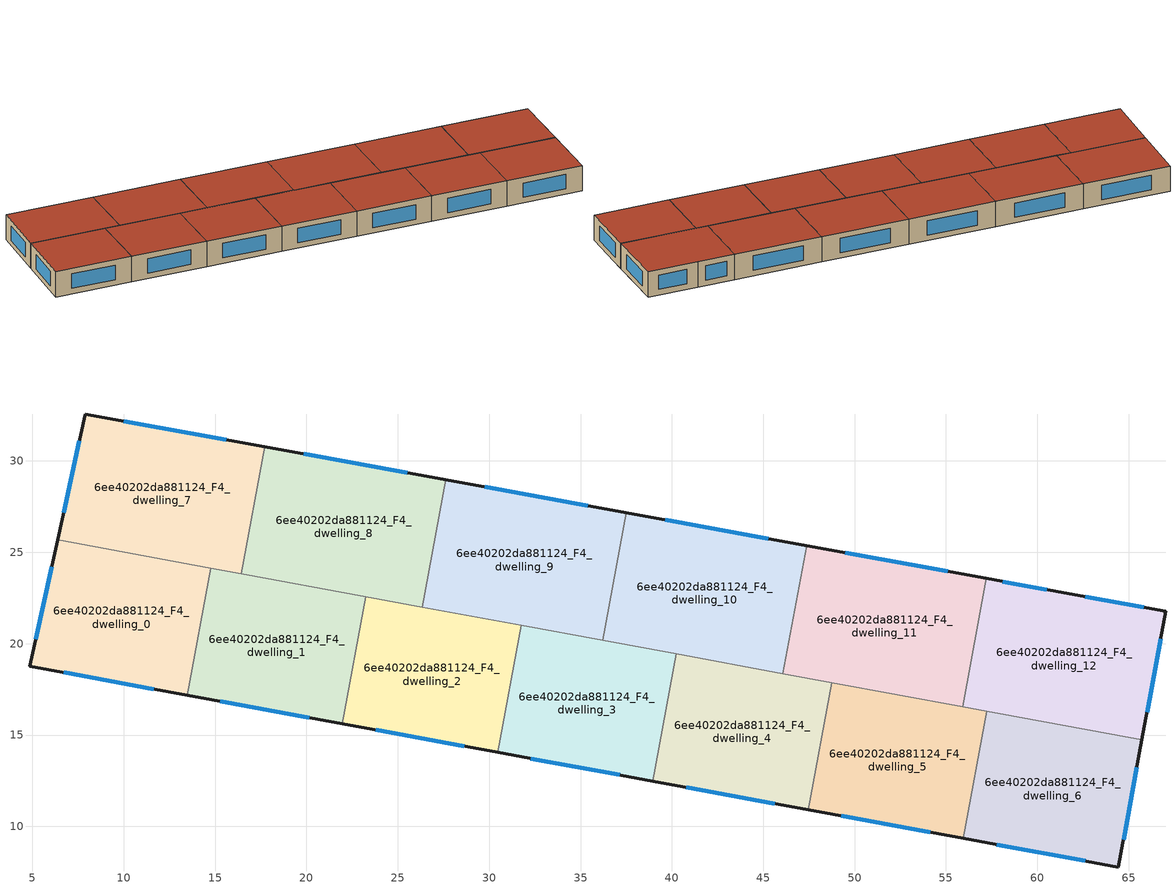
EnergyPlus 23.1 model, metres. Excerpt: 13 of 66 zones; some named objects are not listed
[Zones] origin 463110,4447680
6ee40202da881124_F4_dwelling_0
 floor to 6ee40202da881124_F3_dwelling_0 (EU_floor_Construction): 14.76,24.14 13.47,17.18 4.86,18.77 6.38,25.68 z12
 wall outside (EU_wall_Construction): 6.38,25.68 4.86,18.77 13.47,17.18 z12:15
 wall to 6ee40202da881124_F4_dwelling_1 (EU_wall_Construction): 13.47,17.18 14.76,24.14 z12:15
 wall to 6ee40202da881124_F4_dwelling_7 (EU_wall_Construction): 14.76,24.14 6.38,25.68 z12:15
 window (EU_Window_Construction): 6.71,18.43 11.63,17.52 / 6.06,24.2 5.19,20.25 z12.64:14.36
 roof outside (EU_roof_Construction): 13.47,17.18 14.76,24.14 6.38,25.68 4.86,18.77 z15
6ee40202da881124_F4_dwelling_1
 floor to 6ee40202da881124_F3_dwelling_1 (EU_floor_Construction): 23.25,22.57 21.97,15.61 13.47,17.18 14.76,24.14 z12
 wall outside (EU_wall_Construction): 13.47,17.18 21.97,15.61 z12:15
 wall to 6ee40202da881124_F4_dwelling_2 (EU_wall_Construction): 21.97,15.61 23.25,22.57 z12:15
 wall to 6ee40202da881124_F4_dwelling_8 (EU_wall_Construction): 23.25,22.57 16.44,23.83 z12:15
 wall to 6ee40202da881124_F4_dwelling_7 (EU_wall_Construction): 16.43,23.83 14.76,24.14 z12:15
 window (EU_Window_Construction): 15.29,16.84 20.15,15.95 z12.64:14.36
 roof outside (EU_roof_Construction): 21.97,15.61 23.25,22.57 14.76,24.14 13.47,17.18 z15
6ee40202da881124_F4_dwelling_10
 floor to 6ee40202da881124_F3_dwelling_10 (EU_floor_Construction): 47.37,25.36 46.08,18.36 36.22,20.18 37.51,27.16 z12
 wall outside (EU_wall_Construction): 47.37,25.36 37.51,27.16 z12:15
 wall to 6ee40202da881124_F4_dwelling_9 (EU_wall_Construction): 37.51,27.16 36.22,20.18 z12:15
 wall to 6ee40202da881124_F4_dwelling_11 (EU_wall_Construction): 46.08,18.36 47.37,25.36 z12:15
 wall to 6ee40202da881124_F4_dwelling_4 (EU_wall_Construction): 40.24,19.44 46.08,18.36 z12:15
 wall to 6ee40202da881124_F4_dwelling_3 (EU_wall_Construction): 36.22,20.18 40.24,19.44 z12:15
 window (EU_Window_Construction): 45.26,25.75 39.63,26.78 z12.64:14.36
 roof outside (EU_roof_Construction): 46.08,18.36 47.37,25.36 37.51,27.16 36.22,20.18 z15
6ee40202da881124_F4_dwelling_11
 floor to 6ee40202da881124_F3_dwelling_11 (EU_floor_Construction): 57.21,23.57 55.91,16.54 46.08,18.36 47.37,25.36 z12
 wall outside (EU_wall_Construction): 57.21,23.57 47.37,25.36 z12:15
 wall to 6ee40202da881124_F4_dwelling_12 (EU_wall_Construction): 55.91,16.54 57.21,23.57 z12:15
 wall to 6ee40202da881124_F4_dwelling_5 (EU_wall_Construction): 48.74,17.87 55.91,16.54 z12:15
 wall to 6ee40202da881124_F4_dwelling_4 (EU_wall_Construction): 46.08,18.36 48.74,17.87 z12:15
 window (EU_Window_Construction): 55.1,23.95 49.48,24.98 z12.64:14.36
 roof outside (EU_roof_Construction): 55.91,16.54 57.21,23.57 47.37,25.36 46.08,18.36 z15
6ee40202da881124_F4_dwelling_12
 floor to 6ee40202da881124_F3_dwelling_12 (EU_floor_Construction): 67.03,21.77 65.73,14.74 55.91,16.54 57.21,23.57 61.44,22.79 z12
 wall outside (EU_wall_Construction): 65.73,14.74 67.03,21.77 61.44,22.79 57.21,23.57 z12:15
 wall to 6ee40202da881124_F4_dwelling_6 (EU_wall_Construction): 57.23,16.3 65.73,14.74 z12:15
 wall to 6ee40202da881124_F4_dwelling_5 (EU_wall_Construction): 55.91,16.54 57.23,16.3 z12:15
 window (EU_Window_Construction): 60.53,22.95 58.11,23.4 / 65.83,21.99 62.63,22.57 / 66.01,16.24 66.75,20.26 z12.64:14.36
 roof outside (EU_roof_Construction): 65.73,14.74 67.03,21.77 61.44,22.79 57.21,23.57 55.91,16.54 z15
6ee40202da881124_F4_dwelling_2
 floor to 6ee40202da881124_F3_dwelling_2 (EU_floor_Construction): 31.75,21 30.47,14.04 21.97,15.61 23.25,22.57 z12
 wall outside (EU_wall_Construction): 21.97,15.61 30.47,14.04 z12:15
 wall to 6ee40202da881124_F4_dwelling_3 (EU_wall_Construction): 30.47,14.04 31.75,21 z12:15
 wall to 6ee40202da881124_F4_dwelling_9 (EU_wall_Construction): 31.75,21 26.34,22 z12:15
 wall to 6ee40202da881124_F4_dwelling_8 (EU_wall_Construction): 26.34,22 23.25,22.57 z12:15
 window (EU_Window_Construction): 23.79,15.28 28.65,14.38 z12.64:14.36
 roof outside (EU_roof_Construction): 30.47,14.04 31.75,21 23.25,22.57 21.97,15.61 z15
6ee40202da881124_F4_dwelling_3
 floor to 6ee40202da881124_F3_dwelling_3 (EU_floor_Construction): 40.24,19.43 38.96,12.48 30.47,14.04 31.75,21 z12
 wall outside (EU_wall_Construction): 30.47,14.04 38.96,12.48 z12:15
 wall to 6ee40202da881124_F4_dwelling_4 (EU_wall_Construction): 38.96,12.48 40.24,19.43 z12:15
 wall to 6ee40202da881124_F4_dwelling_9 (EU_wall_Construction): 36.22,20.18 31.75,21 z12:15
 window (EU_Window_Construction): 32.28,13.71 37.14,12.81 z12.64:14.36
 roof outside (EU_roof_Construction): 38.96,12.48 40.24,19.43 31.75,21 30.47,14.04 z15
6ee40202da881124_F4_dwelling_4
 floor to 6ee40202da881124_F3_dwelling_4 (EU_floor_Construction): 48.74,17.87 47.46,10.91 38.96,12.48 40.24,19.43 z12
 wall outside (EU_wall_Construction): 38.96,12.48 47.46,10.91 z12:15
 wall to 6ee40202da881124_F4_dwelling_5 (EU_wall_Construction): 47.46,10.91 48.74,17.87 z12:15
 window (EU_Window_Construction): 40.78,12.14 45.64,11.25 z12.64:14.36
 roof outside (EU_roof_Construction): 47.46,10.91 48.74,17.87 40.24,19.43 38.96,12.48 z15
6ee40202da881124_F4_dwelling_5
 floor to 6ee40202da881124_F3_dwelling_5 (EU_floor_Construction): 57.23,16.3 55.95,9.34 47.46,10.91 48.74,17.87 z12
 wall outside (EU_wall_Construction): 47.46,10.91 55.95,9.34 z12:15
 wall to 6ee40202da881124_F4_dwelling_6 (EU_wall_Construction): 55.95,9.34 57.23,16.3 z12:15
 window (EU_Window_Construction): 49.27,10.57 54.13,9.68 z12.64:14.36
 roof outside (EU_roof_Construction): 55.95,9.34 57.23,16.3 48.74,17.87 47.46,10.91 z15
6ee40202da881124_F4_dwelling_6
 floor to 6ee40202da881124_F3_dwelling_6 (EU_floor_Construction): 65.73,14.74 64.45,7.78 55.95,9.34 57.23,16.3 z12
 wall outside (EU_wall_Construction): 55.95,9.34 64.45,7.78 65.73,14.74 z12:15
 window (EU_Window_Construction): 64.72,9.27 65.45,13.24 / 57.77,9.01 62.63,8.11 z12.64:14.36
 roof outside (EU_roof_Construction): 64.45,7.78 65.73,14.74 57.23,16.3 55.95,9.34 z15
6ee40202da881124_F4_dwelling_7
 floor to 6ee40202da881124_F3_dwelling_7 (EU_floor_Construction): 17.72,30.78 16.43,23.83 6.38,25.68 7.9,32.57 z12
 wall outside (EU_wall_Construction): 17.72,30.78 7.9,32.57 6.38,25.68 z12:15
 wall to 6ee40202da881124_F4_dwelling_8 (EU_wall_Construction): 16.43,23.83 17.72,30.78 z12:15
 window (EU_Window_Construction): 7.57,31.1 6.71,27.16 / 15.61,31.16 10,32.19 z12.64:14.36
 roof outside (EU_roof_Construction): 16.43,23.83 17.72,30.78 7.9,32.57 6.38,25.68 z15
6ee40202da881124_F4_dwelling_8
 floor to 6ee40202da881124_F3_dwelling_8 (EU_floor_Construction): 27.63,28.97 26.34,22 16.43,23.83 17.72,30.78 z12
 wall outside (EU_wall_Construction): 27.63,28.97 17.72,30.78 z12:15
 wall to 6ee40202da881124_F4_dwelling_9 (EU_wall_Construction): 26.34,22 27.63,28.97 z12:15
 window (EU_Window_Construction): 25.51,29.36 19.84,30.39 z12.64:14.36
 roof outside (EU_roof_Construction): 26.34,22 27.63,28.97 17.72,30.78 16.43,23.83 z15
6ee40202da881124_F4_dwelling_9
 floor to 6ee40202da881124_F3_dwelling_9 (EU_floor_Construction): 37.51,27.16 36.22,20.18 26.34,22 27.63,28.97 z12
 wall outside (EU_wall_Construction): 37.51,27.16 27.63,28.97 z12:15
 window (EU_Window_Construction): 35.4,27.55 29.75,28.58 z12.64:14.36
 roof outside (EU_roof_Construction): 36.22,20.18 37.51,27.16 27.63,28.97 26.34,22 z15
[Building]
EU S2 Campaign: North Axis=0; Terrain=City; Solar Distribution=FullExterior
[Site:Location]
Yerevan-Zvartnots.Intl.AP: Latitude=40.15; Longitude=44.383; Time Zone=4; Elevation=854
[SizingPeriod:WeatherFileDays]
AnnualSizingPeriod: Begin Month=1; Begin Day of Month=1; End Month=12; End Day of Month=31; Day of Week for Start Day=Monday; Use Weather File Daylight Saving Period=No; Use Weather File Rain and Snow Indicators=No
[MATERIAL]
EU_InternalMass_Material: Roughness=MediumRough; Thickness=0.1; Conductivity=1; Density=1800; Specific Heat=900; Thermal Absorptance=0.9; Solar Absorptance=0.7; Visible Absorptance=0.7
[MATERIAL:NOMASS] Roughness=MediumRough; Thermal Absorptance=0.9; Solar Absorptance=0.7; Visible Absorptance=0.7
Name | Thermal Resistance
EU_wall_NoMass | 1.05043
EU_roof_NoMass | 1.45357
EU_floor_NoMass | 0.478065
[WINDOWMATERIAL:SIMPLEGLAZINGSYSTEM]
EU_Window_SimpleGlazing: UFactor=2.5566; Solar Heat Gain Coefficient=0.75; Visible Transmittance=0.75
[CONSTRUCTION]
EU_wall_Construction: EU_wall_NoMass
EU_roof_Construction: EU_roof_NoMass
EU_floor_Construction: EU_floor_NoMass
EU_Window_Construction: EU_Window_SimpleGlazing
EU_InternalMass_Construction: EU_InternalMass_Material
[ZONE] Type=1; Multiplier=1; Ceiling Height=autocalculate; Floor Area=autocalculate; Part of Total Floor Area=Yes
Name | Volume
6ee40202da881124_F4_dwelling_0 | 183.385
6ee40202da881124_F4_dwelling_1 | 183.397
6ee40202da881124_F4_dwelling_10 | 213.914
6ee40202da881124_F4_dwelling_11 | 213.933
6ee40202da881124_F4_dwelling_12 | 213.921
6ee40202da881124_F4_dwelling_2 | 183.359
6ee40202da881124_F4_dwelling_3 | 183.384
6ee40202da881124_F4_dwelling_4 | 183.372
6ee40202da881124_F4_dwelling_5 | 183.383
6ee40202da881124_F4_dwelling_6 | 183.367
6ee40202da881124_F4_dwelling_7 | 213.927
6ee40202da881124_F4_dwelling_8 | 213.91
6ee40202da881124_F4_dwelling_9 | 213.915
[INTERNALMASS] Construction=EU_InternalMass_Construction
Name | Zone or ZoneList | Surface Area
6ee40202da881124_F4_dwelling_0_EU_InternalMass | 6ee40202da881124_F4_dwelling_0 | 61.1283
6ee40202da881124_F4_dwelling_1_EU_InternalMass | 6ee40202da881124_F4_dwelling_1 | 61.1321
6ee40202da881124_F4_dwelling_2_EU_InternalMass | 6ee40202da881124_F4_dwelling_2 | 61.1196
6ee40202da881124_F4_dwelling_3_EU_InternalMass | 6ee40202da881124_F4_dwelling_3 | 61.1278
6ee40202da881124_F4_dwelling_4_EU_InternalMass | 6ee40202da881124_F4_dwelling_4 | 61.1238
6ee40202da881124_F4_dwelling_5_EU_InternalMass | 6ee40202da881124_F4_dwelling_5 | 61.1278
6ee40202da881124_F4_dwelling_6_EU_InternalMass | 6ee40202da881124_F4_dwelling_6 | 61.1223
6ee40202da881124_F4_dwelling_7_EU_InternalMass | 6ee40202da881124_F4_dwelling_7 | 71.3089
6ee40202da881124_F4_dwelling_8_EU_InternalMass | 6ee40202da881124_F4_dwelling_8 | 71.3042
6ee40202da881124_F4_dwelling_9_EU_InternalMass | 6ee40202da881124_F4_dwelling_9 | 71.3052
6ee40202da881124_F4_dwelling_10_EU_InternalMass | 6ee40202da881124_F4_dwelling_10 | 71.3083
6ee40202da881124_F4_dwelling_11_EU_InternalMass | 6ee40202da881124_F4_dwelling_11 | 71.3112
6ee40202da881124_F4_dwelling_12_EU_InternalMass | 6ee40202da881124_F4_dwelling_12 | 71.3082
[OTHEREQUIPMENT] Fuel Type=Electricity; Design Level Calculation Method=Watts/Area; Power per Zone Floor Area=1; Fraction Latent=0; Fraction Radiant=0; Fraction Lost=0; Carbon Dioxide Generation Rate=0; EndUse Subcategory=EU_Step8_InternalGains
Name | Zone or ZoneList or Space or SpaceList | Schedule
EU_Step8_InternalGain_6ee40202da881124_F4_dwelling_0_f000 | 6ee40202da881124_F4_dwelling_0 | EU_Step8_GainSchedule_6ee40202da881124_F4_dwelling_0_f000
EU_Step8_InternalGain_6ee40202da881124_F4_dwelling_1_f000 | 6ee40202da881124_F4_dwelling_1 | EU_Step8_GainSchedule_6ee40202da881124_F4_dwelling_1_f000
EU_Step8_InternalGain_6ee40202da881124_F4_dwelling_2_f000 | 6ee40202da881124_F4_dwelling_2 | EU_Step8_GainSchedule_6ee40202da881124_F4_dwelling_2_f000
EU_Step8_InternalGain_6ee40202da881124_F4_dwelling_3_f000 | 6ee40202da881124_F4_dwelling_3 | EU_Step8_GainSchedule_6ee40202da881124_F4_dwelling_3_f000
EU_Step8_InternalGain_6ee40202da881124_F4_dwelling_4_f000 | 6ee40202da881124_F4_dwelling_4 | EU_Step8_GainSchedule_6ee40202da881124_F4_dwelling_4_f000
EU_Step8_InternalGain_6ee40202da881124_F4_dwelling_5_f000 | 6ee40202da881124_F4_dwelling_5 | EU_Step8_GainSchedule_6ee40202da881124_F4_dwelling_5_f000
EU_Step8_InternalGain_6ee40202da881124_F4_dwelling_6_f000 | 6ee40202da881124_F4_dwelling_6 | EU_Step8_GainSchedule_6ee40202da881124_F4_dwelling_6_f000
EU_Step8_InternalGain_6ee40202da881124_F4_dwelling_7_f000 | 6ee40202da881124_F4_dwelling_7 | EU_Step8_GainSchedule_6ee40202da881124_F4_dwelling_7_f000
EU_Step8_InternalGain_6ee40202da881124_F4_dwelling_8_f000 | 6ee40202da881124_F4_dwelling_8 | EU_Step8_GainSchedule_6ee40202da881124_F4_dwelling_8_f000
EU_Step8_InternalGain_6ee40202da881124_F4_dwelling_9_f000 | 6ee40202da881124_F4_dwelling_9 | EU_Step8_GainSchedule_6ee40202da881124_F4_dwelling_9_f000
EU_Step8_InternalGain_6ee40202da881124_F4_dwelling_10_f000 | 6ee40202da881124_F4_dwelling_10 | EU_Step8_GainSchedule_6ee40202da881124_F4_dwelling_10_f000
EU_Step8_InternalGain_6ee40202da881124_F4_dwelling_11_f000 | 6ee40202da881124_F4_dwelling_11 | EU_Step8_GainSchedule_6ee40202da881124_F4_dwelling_11_f000
EU_Step8_InternalGain_6ee40202da881124_F4_dwelling_12_f000 | 6ee40202da881124_F4_dwelling_12 | EU_Step8_GainSchedule_6ee40202da881124_F4_dwelling_12_f000
[ZONEVENTILATION:DESIGNFLOWRATE] Schedule=EU_AlwaysOn; Design Flow Rate Calculation Method=AirChanges/Hour; Air Changes per Hour=0.557805; Ventilation Type=Natural; Fan Pressure Rise=0; Fan Total Efficiency=1; Constant Term Coefficient=1; Temperature Term Coefficient=0; Velocity Term Coefficient=0; Velocity Squared Term Coefficient=0; Minimum Indoor Temperature=-100; Maximum Indoor Temperature=100; Delta Temperature=-100; Minimum Outdoor Temperature=-100; Maximum Outdoor Temperature=100; Maximum Wind Speed=40
Name | Zone or ZoneList or Space or SpaceList
EU_ConstantAir_6ee40202da881124_F4_dwelling_0 | 6ee40202da881124_F4_dwelling_0
EU_ConstantAir_6ee40202da881124_F4_dwelling_1 | 6ee40202da881124_F4_dwelling_1
EU_ConstantAir_6ee40202da881124_F4_dwelling_2 | 6ee40202da881124_F4_dwelling_2
EU_ConstantAir_6ee40202da881124_F4_dwelling_3 | 6ee40202da881124_F4_dwelling_3
EU_ConstantAir_6ee40202da881124_F4_dwelling_4 | 6ee40202da881124_F4_dwelling_4
EU_ConstantAir_6ee40202da881124_F4_dwelling_5 | 6ee40202da881124_F4_dwelling_5
EU_ConstantAir_6ee40202da881124_F4_dwelling_6 | 6ee40202da881124_F4_dwelling_6
EU_ConstantAir_6ee40202da881124_F4_dwelling_7 | 6ee40202da881124_F4_dwelling_7
EU_ConstantAir_6ee40202da881124_F4_dwelling_8 | 6ee40202da881124_F4_dwelling_8
EU_ConstantAir_6ee40202da881124_F4_dwelling_9 | 6ee40202da881124_F4_dwelling_9
EU_ConstantAir_6ee40202da881124_F4_dwelling_10 | 6ee40202da881124_F4_dwelling_10
EU_ConstantAir_6ee40202da881124_F4_dwelling_11 | 6ee40202da881124_F4_dwelling_11
EU_ConstantAir_6ee40202da881124_F4_dwelling_12 | 6ee40202da881124_F4_dwelling_12
[HVACTEMPLATE:ZONE:IDEALLOADSAIRSYSTEM] System Availability Schedule=EU_AlwaysOn; Maximum Heating Supply Air Temperature=50; Minimum Cooling Supply Air Temperature=13; Maximum Heating Supply Air Humidity Ratio=0.0156; Minimum Cooling Supply Air Humidity Ratio=0.0077; Heating Limit=NoLimit; Cooling Limit=NoLimit; Heating Availability Schedule=EU_AlwaysOn; Cooling Availability Schedule=EU_CoolingOff; Dehumidification Control Type=ConstantSensibleHeatRatio; Cooling Sensible Heat Ratio=0.7; Dehumidification Setpoint=60; Humidification Control Type=None; Humidification Setpoint=30; Outdoor Air Method=None; Outdoor Air Flow Rate per Person=0.00944; Outdoor Air Flow Rate per Zone Floor Area=0; Outdoor Air Flow Rate per Zone=0; Demand Controlled Ventilation Type=None; Outdoor Air Economizer Type=NoEconomizer; Heat Recovery Type=None; Sensible Heat Recovery Effectiveness=0.7; Latent Heat Recovery Effectiveness=0.65
Name | Template Thermostat
6ee40202da881124_F4_dwelling_0 | EU_HeatOnly_6ee40202da881124_F4_dwelling_0
6ee40202da881124_F4_dwelling_1 | EU_HeatOnly_6ee40202da881124_F4_dwelling_1
6ee40202da881124_F4_dwelling_2 | EU_HeatOnly_6ee40202da881124_F4_dwelling_2
6ee40202da881124_F4_dwelling_3 | EU_HeatOnly_6ee40202da881124_F4_dwelling_3
6ee40202da881124_F4_dwelling_4 | EU_HeatOnly_6ee40202da881124_F4_dwelling_4
6ee40202da881124_F4_dwelling_5 | EU_HeatOnly_6ee40202da881124_F4_dwelling_5
6ee40202da881124_F4_dwelling_6 | EU_HeatOnly_6ee40202da881124_F4_dwelling_6
6ee40202da881124_F4_dwelling_7 | EU_HeatOnly_6ee40202da881124_F4_dwelling_7
6ee40202da881124_F4_dwelling_8 | EU_HeatOnly_6ee40202da881124_F4_dwelling_8
6ee40202da881124_F4_dwelling_9 | EU_HeatOnly_6ee40202da881124_F4_dwelling_9
6ee40202da881124_F4_dwelling_10 | EU_HeatOnly_6ee40202da881124_F4_dwelling_10
6ee40202da881124_F4_dwelling_11 | EU_HeatOnly_6ee40202da881124_F4_dwelling_11
6ee40202da881124_F4_dwelling_12 | EU_HeatOnly_6ee40202da881124_F4_dwelling_12
[SIZING:ZONE] Zone Cooling Design Supply Air Temperature Input Method=SupplyAirTemperature; Zone Cooling Design Supply Air Temperature=13; Zone Heating Design Supply Air Temperature Input Method=SupplyAirTemperature; Zone Heating Design Supply Air Temperature=50; Zone Cooling Design Supply Air Humidity Ratio=0.008; Zone Heating Design Supply Air Humidity Ratio=0.008; Cooling Design Air Flow Method=DesignDay; Cooling Design Air Flow Rate=0; Cooling Minimum Air Flow per Zone Floor Area=0.000762; Cooling Minimum Air Flow=0; Cooling Minimum Air Flow Fraction=0.2; Heating Design Air Flow Method=DesignDay; Heating Design Air Flow Rate=0; Heating Maximum Air Flow per Zone Floor Area=0.002032; Heating Maximum Air Flow=0.141576; Heating Maximum Air Flow Fraction=0.3; Account for Dedicated Outdoor Air System=No; Dedicated Outdoor Air System Control Strategy=NeutralSupplyAir; Dedicated Outdoor Air Low Setpoint Temperature for Design=autosize; Dedicated Outdoor Air High Setpoint Temperature for Design=autosize; Zone Load Sizing Method=Sensible Load Only No Latent Load; Zone Latent Cooling Design Supply Air Humidity Ratio Input Method=HumidityRatioDifference; Zone Cooling Design Supply Air Humidity Ratio Difference=0.005; Zone Latent Heating Design Supply Air Humidity Ratio Input Method=HumidityRatioDifference; Zone Humidification Design Supply Air Humidity Ratio Difference=0.005
6ee40202da881124_F4_dwelling_0; 6ee40202da881124_F4_dwelling_1; 6ee40202da881124_F4_dwelling_2; 6ee40202da881124_F4_dwelling_3; 6ee40202da881124_F4_dwelling_4; 6ee40202da881124_F4_dwelling_5; 6ee40202da881124_F4_dwelling_6; 6ee40202da881124_F4_dwelling_7; 6ee40202da881124_F4_dwelling_8; 6ee40202da881124_F4_dwelling_9; 6ee40202da881124_F4_dwelling_10; 6ee40202da881124_F4_dwelling_11; 6ee40202da881124_F4_dwelling_12
[SCHEDULE:CONSTANT]
Name | Hourly Value
EU_AlwaysOn | 1
EU_CoolingOff | 0
[SCHEDULE:FILE] Column Number=1; Rows to Skip at Top=0; Number of Hours of Data=8760; Column Separator=Comma; Interpolate to Timestep=No; Minutes per Item=60; Adjust Schedule for Daylight Savings=Yes
Name | File
EU_Step8_GainSchedule_6ee40202da881124_F4_dwelling_0_f000 | ../../schedules/6ee40202da881124/6ee40202da881124_F4_dwelling_0_f000_gain.csv
EU_Step8_GainSchedule_6ee40202da881124_F4_dwelling_1_f000 | ../../schedules/6ee40202da881124/6ee40202da881124_F4_dwelling_1_f000_gain.csv
EU_Step8_GainSchedule_6ee40202da881124_F4_dwelling_2_f000 | ../../schedules/6ee40202da881124/6ee40202da881124_F4_dwelling_2_f000_gain.csv
EU_Step8_GainSchedule_6ee40202da881124_F4_dwelling_3_f000 | ../../schedules/6ee40202da881124/6ee40202da881124_F4_dwelling_3_f000_gain.csv
EU_Step8_GainSchedule_6ee40202da881124_F4_dwelling_4_f000 | ../../schedules/6ee40202da881124/6ee40202da881124_F4_dwelling_4_f000_gain.csv
EU_Step8_GainSchedule_6ee40202da881124_F4_dwelling_5_f000 | ../../schedules/6ee40202da881124/6ee40202da881124_F4_dwelling_5_f000_gain.csv
EU_Step8_GainSchedule_6ee40202da881124_F4_dwelling_6_f000 | ../../schedules/6ee40202da881124/6ee40202da881124_F4_dwelling_6_f000_gain.csv
EU_Step8_GainSchedule_6ee40202da881124_F4_dwelling_7_f000 | ../../schedules/6ee40202da881124/6ee40202da881124_F4_dwelling_7_f000_gain.csv
EU_Step8_GainSchedule_6ee40202da881124_F4_dwelling_8_f000 | ../../schedules/6ee40202da881124/6ee40202da881124_F4_dwelling_8_f000_gain.csv
EU_Step8_GainSchedule_6ee40202da881124_F4_dwelling_9_f000 | ../../schedules/6ee40202da881124/6ee40202da881124_F4_dwelling_9_f000_gain.csv
EU_Step8_GainSchedule_6ee40202da881124_F4_dwelling_10_f000 | ../../schedules/6ee40202da881124/6ee40202da881124_F4_dwelling_10_f000_gain.csv
EU_Step8_GainSchedule_6ee40202da881124_F4_dwelling_11_f000 | ../../schedules/6ee40202da881124/6ee40202da881124_F4_dwelling_11_f000_gain.csv
EU_Step8_GainSchedule_6ee40202da881124_F4_dwelling_12_f000 | ../../schedules/6ee40202da881124/6ee40202da881124_F4_dwelling_12_f000_gain.csv
